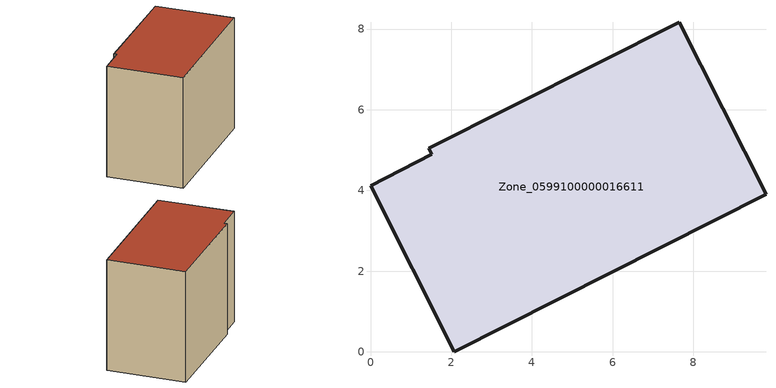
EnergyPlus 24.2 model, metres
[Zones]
Zone_0599100000016611
 floor ground (C_G): 9.8,3.9 2.08,0 0,4.12 1.52,4.89 1.44,5.05 7.65,8.17 z0
 wall outside (C_F): 9.8,3.9 7.65,8.17 1.44,5.05 1.52,4.89 0,4.12 2.08,0 9.8,3.9 z0:6.93
 roof outside (C_R): 2.08,0 9.8,3.9 7.65,8.17 1.44,5.05 1.52,4.89 0,4.12 z6.93
[BUILDING]
Pand.0599100000016611: North Axis=0; Terrain=City; Loads Convergence Tolerance Value=0.04; Temperature Convergence Tolerance Value=0.4; Solar Distribution=FullExterior; Maximum Number of Warmup Days=25; Minimum Number of Warmup Days=1
[Site:Location]
Rotterdam.The.Hague.AP_ZH_NLD Design_Conditions: Latitude=51.96; Longitude=4.45; Time Zone=1; Elevation=-4.5
[SITE:GROUNDTEMPERATURE:BUILDINGSURFACE]
18, 18, 18, 18, 18, 18, 18, 18, 18, 18, 18, 18
[MATERIAL] Thermal Absorptance=0.9; Solar Absorptance=0.7; Visible Absorptance=0.7
Name | Roughness | Thickness | Conductivity | Density | Specific Heat
G.TC.1946 | MediumSmooth | 0.15 | 1 | 540 | 1210
F.TC.1946 | Rough | 0.3 | 0.857143 | 1920 | 840
R.TC.1946 | MediumRough | 0.2 | 0.909091 | 1500 | 1000
[CONSTRUCTION]
C_G: G.TC.1946
C_F: F.TC.1946
C_R: R.TC.1946
[ZONE]
Zone_0599100000016611: Type=1; Multiplier=1; Ceiling Height=Autocalculate; Volume=Autocalculate; Floor Area=autocalculate; Part of Total Floor Area=Yes
[ZONEINFILTRATION:DESIGNFLOWRATE]
Infil_Zone_0599100000016611: Zone or ZoneList or Space or SpaceList=Zone_0599100000016611; Schedule=AlwaysOn; Design Flow Rate Calculation Method=Flow/Area; Flow Rate per Floor Area=0.003; Constant Term Coefficient=1; Temperature Term Coefficient=0; Velocity Term Coefficient=0; Velocity Squared Term Coefficient=0
[HVACTEMPLATE:ZONE:IDEALLOADSAIRSYSTEM]
Zone_0599100000016611: Maximum Heating Supply Air Temperature=50; Minimum Cooling Supply Air Temperature=13; Maximum Heating Supply Air Humidity Ratio=0.0156; Minimum Cooling Supply Air Humidity Ratio=0.0077; Heating Limit=NoLimit; Cooling Limit=NoLimit; Dehumidification Control Type=ConstantSensibleHeatRatio; Cooling Sensible Heat Ratio=0.7; Dehumidification Setpoint=60; Humidification Control Type=None; Humidification Setpoint=30; Outdoor Air Method=None; Outdoor Air Flow Rate per Person=0.00944; Outdoor Air Flow Rate per Zone Floor Area=0; Outdoor Air Flow Rate per Zone=0; Demand Controlled Ventilation Type=None; Outdoor Air Economizer Type=NoEconomizer; Heat Recovery Type=None; Sensible Heat Recovery Effectiveness=0.7; Latent Heat Recovery Effectiveness=0.65
[ZONECONTROL:THERMOSTAT]
ThermostatControl_Zone_0599100000016611: Zone or ZoneList=Zone_0599100000016611; Control Type Schedule=DualSetpointControlType; Control 1=Thermostat_Zone_0599100000016611; Temperature Difference Between Cutout And Setpoint=0
[THERMOSTATSETPOINT:DUALSETPOINT]
Thermostat_Zone_0599100000016611: Heating Setpoint Temperature Schedule=HeatingSetpoint_Zone_0599100000016611; Cooling Setpoint Temperature Schedule=CoolingSetpoint_Zone_0599100000016611
[SCHEDULE:COMPACT]
HeatingSetpoint_Zone_0599100000016611: Through: 12/31, For: AllDays, Until: 24:00, 21
CoolingSetpoint_Zone_0599100000016611: Through: 12/31, For: AllDays, Until: 24:00, 24
DualSetpointControlType: Through: 12/31, For: AllDays, Until: 24:00, 4
AlwaysOn: Through: 12/31, For: AllDays, Until: 24:00, 1
